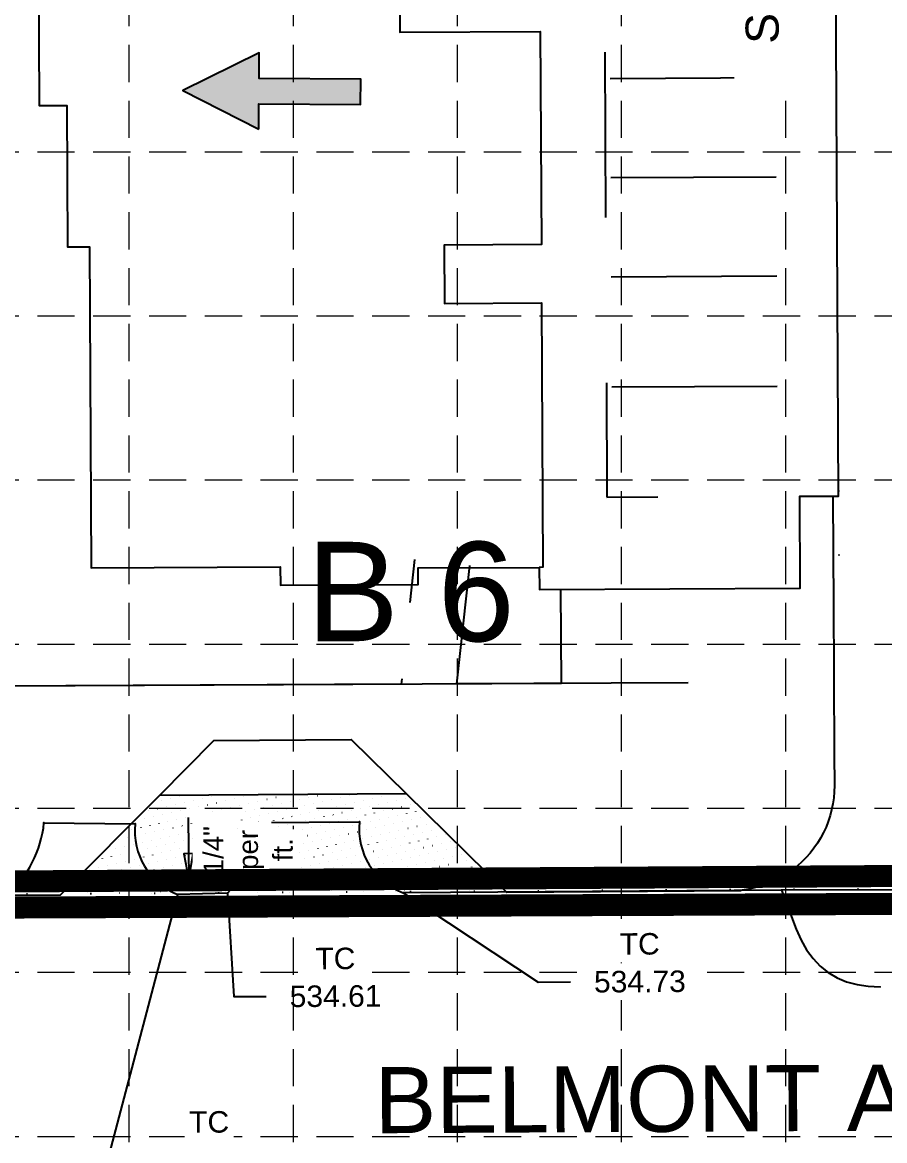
# Model space of a CAD drawing. Header units: feet. Extents: x 6046 to 7000, y 4530 to 5165.
# Drawn here: x 6141 to 6219.2, y 4777.1 to 4878.6 of the extents above; entities that cross this region are included whole.
import ezdxf
from ezdxf.enums import TextEntityAlignment as Align

# ---------------------------------------------------------------- set-up
doc = ezdxf.new("R2010")
doc.units = ezdxf.units.FT
doc.header["$LTSCALE"] = 30
doc.header["$MEASUREMENT"] = 0
for name, pattern in [('DASH', [1, 0.5, -0.5]), ('DOTS', [0.1901, 0.0001, -0.19]), ('HIDDEN', [0.375, 0.25, -0.125]), ('LEADER_LINE', [2, 1, 1])]:
    doc.linetypes.add(name, pattern=pattern)
for name, color, linetype in [('1 FLOW ARROWS', 7, 'Continuous'), ('1 LIMITS OF DISTURBANCE', 1, 'DASH'), ('1STAIR', 1, 'Continuous'), ('20070516_TOPO', 1, 'Continuous'), ('BLDG', 207, 'Continuous'), ('EXISTING_PL', 1, 'Continuous'), ('GRID', 254, 'HIDDEN'), ('PROPOSED_CURB', 1, 'Continuous'), ('PROPOSED_SW', 1, 'Continuous'), ('SILT FENCE', 200, 'Continuous'), ('TOPO_MAP', 1, 'Continuous')]:
    doc.layers.add(name, color=color, linetype=linetype)
doc.styles.get("Standard").update_dxf_attribs({"font": 'ARIAL.TTF'})

# ---------------------------------------------------------------- blocks, each defined once
blk = doc.blocks.new('arrow')
blk.add_lwpolyline([(-67.00679329302966, -25.35842018353742), (-59.3270347441985, -25.41938721699262), (-59.57091179542658, -56.1384215279777), (-51.89114823905948, -56.19938584448118), (-51.64727869913713, -25.48035696739953), (-43.96752265407486, -25.54132400085473), (-55.30425519266737, -2.410587189246144), (-67.00678578172392, -25.35840795725562)], close=True)
at = {"color": 254}
for points in [[(-43.96751955730906, -25.54132267721434), (-67.00679354271597, -25.35841771446121), (-55.30425158724847, -2.410596210431322), (-67.00679354271597, -25.35841771446121)], [(-59.57090883123692, -56.13841801592571), (-51.89115083610795, -56.19938633684342), (-59.32703554756517, -25.41938603537892), (-51.64727755243712, -25.48035435629663)]]:
    blk.add_solid(points, dxfattribs=at)

msp = doc.modelspace()

# ---------------------------------------------------------------- linework, layer by layer
at = {"layer": '1STAIR', "color": 7, "linetype": 'Continuous', "flags": 128}
for points in [[(6176.198261212367, 4825.940444621909), (6176.619037721054, 4829.838314575816)], [(6180.429492299557, 4818.549865830619), (6181.59015470137, 4829.301680652164)], [(6175.39770406667, 4818.524470630537), (6120.569236738144, 4818.247753917996)], [(6175.39770406667, 4818.524470630537), (6175.449747841659, 4819.006578976967)], [(6201.404673338892, 4818.655726589182), (6180.429492299557, 4818.549865830619)], [(6153.43599938158, 4808.437414771081), (6158.372659497577, 4813.424157839241), (6170.84965621145, 4813.52636015244), (6175.847858644634, 4808.578355760332)]]:
    msp.add_lwpolyline(points, dxfattribs=at)
at = {"layer": '20070516_TOPO', "color": 7, "linetype": 'Continuous'}
for p, q in [((6162.416720049149, 4805.973385052872), (6171.58303944645, 4806.034967779111)), ((6142.969166745656, 4805.935923578114), (6151.229353648945, 4805.859250954181)), ((6259.718567112285, 4800.075074711163), (6209.885885344885, 4799.826450865923)), ((6159.593596756741, 4798.96872181978), (6139.533580342435, 4798.869219721531)), ((6159.627222268425, 4799.555570216384), (6155.093649224776, 4799.444791172362)), ((6175.501259368043, 4799.040158300439), (6159.593596756741, 4798.96872181978)), ((6209.868662928649, 4799.32044304273), (6175.501259368043, 4799.040158300439)), ((6209.885885344885, 4799.826450865923), (6175.558762106451, 4799.592457205363)), ((6259.728926294867, 4799.583032944781), (6209.868662928649, 4799.32044304273))]:
    msp.add_line(p, q, dxfattribs=at)
for centre, radius, start, end in [((6150.967418873373, 4807.134680266043), 11.50804518525124, 318.8073975665587, 354.2083333333266), ((6177.773367342882, 4805.407086824308), 6.222089195659656, 174.2083333333356, 249.1497736550533), ((6133.055198660452, 4806.941490948919), 9.96483461637441, 310.920255215924, 354.2083333333263), ((6157.439673850394, 4805.22934219281), 6.242184077081653, 174.208333333325, 247.9241353049258)]:
    msp.add_arc(centre, radius, start, end, dxfattribs=at)
for p in [(6162.416720049149, 4805.973385052872), (6171.58303944645, 4806.034967779111), (6142.969166745656, 4805.935923578114), (6151.229353648945, 4805.859250954181), (6155.059889491168, 4798.920228918359), (6155.093649224776, 4799.444791172362), (6159.593596756741, 4798.96872181978), (6159.627222268425, 4799.555570216384), (6175.501259368043, 4799.040158300439), (6175.558762106451, 4799.592457205363), (6209.868662928649, 4799.32044304273), (6209.885885344885, 4799.826450865923)]:
    msp.add_point(p, dxfattribs=at)
at = {"layer": 'BLDG', "color": 7, "linetype": 'Continuous', "flags": 128}
for points in [[(6142.433183513268, 4889.489171281009), (6142.52635079411, 4871.029067563874), (6145.026317955059, 4871.041684781316), (6145.091081258553, 4858.209526444505), (6147.091054987312, 4858.219620218457), (6147.238045548039, 4829.095007243819), (6164.4044867231, 4829.181644834472), (6164.412898194975, 4827.515001332056), (6176.912732230762, 4827.578086458422), (6176.905161940355, 4829.078081451625), (6176.905161940355, 4829.078081451625), (6187.905019063897, 4829.133583396047), (6187.915112946563, 4827.133610701469), (6211.58146873691, 4827.253053693272), (6211.539411345441, 4835.586277563109), (6215.039365370777, 4835.603941667527), (6214.229970871948, 4995.976835042427)], [(6175.216427819779, 4883.153540152154), (6175.243975411191, 4877.695278517414), (6187.992943278673, 4877.759621962497), (6188.090516426882, 4858.426542584489), (6179.278132366187, 4858.382066893928), (6179.304838737305, 4853.090469855896), (6188.117222869862, 4853.134945546823), (6188.238356662846, 4829.135265811285), (6187.905019063611, 4829.133583453009)]]:
    msp.add_lwpolyline(points, dxfattribs=at)
at = {"layer": 'GRID', "color": 252, "linetype": 'HIDDEN', "lineweight": 0, "ltscale": 0.45}
for p, q in [((6150.668467544764, 5149.919609914099), (6150.668467544764, 4628.518713058065)), ((6165.559717544761, 5149.919609914099), (6165.559717544761, 4628.518713058065)), ((6180.450967544757, 5149.919609914099), (6180.450967544757, 4628.518713058065)), ((6195.342217544754, 5149.919609914099), (6195.342217544754, 4628.518713058065)), ((6210.23346754475, 5149.919609914099), (6210.23346754475, 4628.518713058065)), ((6061.370755164296, 4866.844482392969), (6984.628255164082, 4866.844482392969)), ((6061.370755164296, 4851.953232392972), (6984.628255164082, 4851.953232392972)), ((6061.370755164296, 4837.061982392976), (6984.628255164082, 4837.061982392976)), ((6061.370755164296, 4822.170732392979), (6984.628255164082, 4822.170732392979)), ((6061.370755164296, 4807.279482392983), (6984.628255164082, 4807.279482392983)), ((6061.370755164296, 4792.388232392986), (6984.628255164082, 4792.388232392986)), ((6061.370755164296, 4777.49698239299), (6984.628255164082, 4777.49698239299))]:
    msp.add_line(p, q, dxfattribs=at)
at = {"layer": 'PROPOSED_CURB', "color": 7, "linetype": 'DASH', "flags": 128}
for points in [[(6193.230246719877, 4995.870850415917), (6194.039641218796, 4835.497957041018), (6214.539371938586, 4835.601418224036)], [(6194.347852945882, 4873.499981330942), (6213.847596801285, 4873.598395626981)], [(6194.393274928681, 4864.500099551524), (6214.893005648457, 4864.603560734539)], [(6194.438696911459, 4855.500217772105), (6214.938427631245, 4855.603678955122)], [(6194.489165781223, 4845.500349128309), (6214.988896501009, 4845.603810311324)]]:
    msp.add_lwpolyline(points, dxfattribs=at)
at = {"layer": 'PROPOSED_CURB', "color": 7, "linetype": 'Continuous', "flags": 128}
for points in [[(6214.539371938584, 4835.601418224018), (6214.589682342067, 4825.632947984959)], [(6214.58715889308, 4826.132942506786), (6214.657468443932, 4812.201731598416), (6214.671970451329, 4809.32831339595), (6214.658685944636, 4808.775863661027), (6214.613301817907, 4808.225121008989), (6214.535971636661, 4807.677948978633), (6214.426957061753, 4807.136199026909), (6214.286626963995, 4806.601704264169), (6214.115456176022, 4806.076273251496), (6213.914023885593, 4805.561683881117), (6213.68301167582, 4805.059677360571), (6213.423201218894, 4804.571952321021), (6213.135471631159, 4804.100159069609), (6212.820796498464, 4803.645894005361), (6212.480240581849, 4803.210694217456), (6212.114956214733, 4802.796032284219), (6211.72617940379, 4802.403311290373), (6211.315225646683, 4802.033860079449), (6210.88348548084, 4801.688928757398), (6210.432419778318, 4801.369684462627), (6209.963554802675, 4801.077207416777), (6209.478477044572, 4800.81248726959), (6208.978827853593, 4800.576419750245), (6208.466297884443, 4800.369803636506), (6207.942621376297, 4800.193338051897), (6207.409570284696, 4800.047620100099), (6206.868948285798, 4799.933142844535), (6206.322584673318, 4799.850293639999), (6205.772328168774, 4799.799352821974), (6205.220040665997, 4799.780492758067)], [(6153.594407334219, 4808.018491040007), (6153.597565620635, 4808.014614801248)], [(6154.412714629218, 4808.201516095532), (6154.415872915635, 4808.197639856773)], [(6155.231021924219, 4808.384541151057), (6155.234180210636, 4808.380664912298)], [(6156.523072181639, 4807.986130392792), (6156.526230468055, 4807.982254154032)], [(6157.341379476639, 4808.169155448317), (6157.344537763055, 4808.165279209557)], [(6158.159686771639, 4808.352180503842), (6158.162845058055, 4808.348304265082)], [(6160.270044324058, 4808.136794801101), (6160.273202610474, 4808.132918562342)], [(6161.088351619058, 4808.319819856626), (6161.091509905475, 4808.315943617867)], [(6163.198709171478, 4808.104434153885), (6163.201867457894, 4808.100557915127)], [(6164.017016466478, 4808.28745920941), (6164.020174752894, 4808.283582970651)], [(6164.835323761478, 4808.470484264935), (6164.838482047894, 4808.466608026176)], [(6166.127374018898, 4808.07207350667), (6166.130532305314, 4808.068197267911)], [(6166.945681313898, 4808.255098562195), (6166.948839600313, 4808.251222323435)], [(6167.763988608897, 4808.43812361772), (6167.767146895313, 4808.434247378961)], [(6169.056038866317, 4808.039712859454), (6169.059197152733, 4808.035836620696)], [(6169.874346161317, 4808.222737914979), (6169.877504447733, 4808.218861676221)], [(6170.692653456317, 4808.405762970504), (6170.695811742734, 4808.401886731745)], [(6171.984703713737, 4808.007352212238), (6171.987862000154, 4808.003475973481)], [(6172.803011008737, 4808.190377267764), (6172.806169295153, 4808.186501029006)], [(6173.621318303737, 4808.373402323288), (6173.624476590153, 4808.369526084531)], [(6174.439625598737, 4808.556427378813), (6174.442783885152, 4808.552551140055)], [(6175.731675856156, 4808.158016620549), (6175.734834142572, 4808.15414038179)], [(6152.43153570664, 4807.071005115167), (6152.434693993056, 4807.067128876408)], [(6153.249843001639, 4807.254030170692), (6153.253001288055, 4807.250153931933)], [(6154.068150296639, 4807.437055226217), (6154.071308583055, 4807.433178987458)], [(6154.886457591639, 4807.620080281742), (6154.889615878055, 4807.616204042983)], [(6155.360200554059, 4807.038644467952), (6155.363358840475, 4807.034768229192)], [(6155.704764886638, 4807.803105337267), (6155.707923173055, 4807.799229098508)], [(6156.178507849058, 4807.221669523477), (6156.181666135475, 4807.217793284718)], [(6156.996815144058, 4807.404694579001), (6156.999973430475, 4807.400818340242)], [(6157.815122439059, 4807.587719634526), (6157.818280725475, 4807.583843395768)], [(6158.288865401478, 4807.006283820736), (6158.292023687894, 4807.002407581978)], [(6158.633429734059, 4807.770744690051), (6158.636588020475, 4807.766868451292)], [(6159.107172696478, 4807.189308876261), (6159.110330982895, 4807.185432637502)], [(6159.451737029059, 4807.953769745576), (6159.454895315474, 4807.949893506817)], [(6159.925479991479, 4807.372333931786), (6159.928638277895, 4807.368457693027)], [(6160.743787286478, 4807.555358987311), (6160.746945572894, 4807.551482748552)], [(6161.217530248899, 4806.97392317352), (6161.220688535314, 4806.970046934763)], [(6161.562094581478, 4807.738384042836), (6161.565252867894, 4807.734507804077)], [(6162.035837543898, 4807.156948229045), (6162.038995830314, 4807.153071990288)], [(6162.380401876478, 4807.921409098361), (6162.383560162894, 4807.917532859602)], [(6162.854144838898, 4807.33997328457), (6162.857303125314, 4807.336097045812)], [(6163.672452133897, 4807.522998340095), (6163.675610420314, 4807.519122101337)], [(6164.490759428898, 4807.70602339562), (6164.493917715315, 4807.702147156861)], [(6164.964502391317, 4807.124587581829), (6164.967660677734, 4807.120711343072)], [(6165.309066723898, 4807.889048451145), (6165.312225010314, 4807.885172212386)], [(6165.782809686318, 4807.307612637355), (6165.785967972734, 4807.303736398597)], [(6166.601116981317, 4807.490637692879), (6166.604275267734, 4807.486761454122)], [(6167.419424276318, 4807.673662748404), (6167.422582562734, 4807.669786509646)], [(6167.893167238737, 4807.092226934615), (6167.896325525154, 4807.088350695856)], [(6168.237731571317, 4807.856687803929), (6168.240889857733, 4807.852811565172)], [(6168.711474533738, 4807.27525199014), (6168.714632820153, 4807.271375751381)], [(6169.529781828737, 4807.458277045665), (6169.532940115153, 4807.454400806906)], [(6170.348089123737, 4807.641302101189), (6170.351247410153, 4807.637425862431)], [(6170.821832086157, 4807.0598662874), (6170.824990372573, 4807.055990048641)], [(6171.166396418736, 4807.824327156714), (6171.169554705153, 4807.820450917956)], [(6171.640139381157, 4807.242891342925), (6171.643297667573, 4807.239015104165)], [(6172.458446676156, 4807.425916398449), (6172.461604962573, 4807.42204015969)], [(6173.276753971157, 4807.608941453975), (6173.279912257573, 4807.605065215215)], [(6173.750496933576, 4807.027505640184), (6173.753655219993, 4807.023629401425)], [(6174.095061266157, 4807.791966509499), (6174.098219552573, 4807.78809027074)], [(6174.568804228576, 4807.210530695709), (6174.571962514993, 4807.20665445695)], [(6174.913368561157, 4807.974991565024), (6174.916526847573, 4807.971115326265)], [(6175.387111523577, 4807.393555751234), (6175.390269809993, 4807.389679512475)], [(6176.205418818577, 4807.576580806759), (6176.208577104992, 4807.572704568)], [(6176.679161780997, 4806.995144992969), (6176.682320067413, 4806.99126875421)], [(6151.268664079059, 4806.123519190327), (6151.271822365475, 4806.119642951569)], [(6152.086971374059, 4806.306544245852), (6152.090129660475, 4806.302668007093)], [(6152.905278669059, 4806.489569301377), (6152.908436955476, 4806.485693062618)], [(6153.72358596406, 4806.672594356902), (6153.726744250475, 4806.668718118143)], [(6154.197328926479, 4806.091158543112), (6154.200487212895, 4806.087282304354)], [(6154.541893259059, 4806.855619412427), (6154.545051545475, 4806.851743173668)], [(6155.015636221479, 4806.274183598636), (6155.018794507895, 4806.270307359879)], [(6156.059512364152, 4806.446773119635), (6156.105509117827, 4800.78896313624), (6156.507217969011, 4803.181136523046), (6155.657451200009, 4803.146967705508), (6156.105509117827, 4800.78896313624)], [(6155.833943516479, 4806.457208654161), (6155.837101802895, 4806.453332415403)], [(6156.652250811479, 4806.640233709686), (6156.655409097894, 4806.636357470928)], [(6157.125993773899, 4806.058797895897), (6157.129152060314, 4806.054921657138)], [(6157.470558106478, 4806.823258765211), (6157.473716392895, 4806.819382526453)], [(6157.944301068898, 4806.241822951421), (6157.947459355314, 4806.237946712663)], [(6158.762608363898, 4806.424848006946), (6158.765766650315, 4806.420971768188)], [(6159.580915658898, 4806.60787306247), (6159.584073945314, 4806.603996823713)], [(6160.054658621318, 4806.026437248681), (6160.057816907734, 4806.022561009922)], [(6160.399222953898, 4806.790898117995), (6160.402381240315, 4806.787021879238)], [(6160.872965916318, 4806.209462304206), (6160.876124202734, 4806.205586065447)], [(6161.691273211318, 4806.392487359731), (6161.694431497735, 4806.388611120972)], [(6162.509580506318, 4806.575512415256), (6162.512738792734, 4806.571636176497)], [(6162.983323468738, 4805.994076601466), (6162.986481755154, 4805.990200362707)], [(6163.327887801318, 4806.758537470781), (6163.331046087734, 4806.754661232022)], [(6163.801630763738, 4806.177101656991), (6163.804789050154, 4806.173225418232)], [(6164.146195096318, 4806.941562526305), (6164.149353382733, 4806.937686287547)], [(6164.619938058738, 4806.360126712516), (6164.623096345153, 4806.356250473757)], [(6165.438245353737, 4806.54315176804), (6165.441403640153, 4806.539275529281)], [(6165.911988316157, 4805.96171595425), (6165.915146602573, 4805.957839715491)], [(6166.256552648737, 4806.726176823566), (6166.259710935154, 4806.722300584806)], [(6166.730295611157, 4806.144741009775), (6166.733453897573, 4806.140864771016)], [(6167.074859943737, 4806.90920187909), (6167.078018230154, 4806.905325640331)], [(6167.548602906157, 4806.3277660653), (6167.551761192573, 4806.323889826541)], [(6168.366910201157, 4806.510791120825), (6168.370068487574, 4806.506914882066)], [(6169.185217496158, 4806.69381617635), (6169.188375782574, 4806.689939937591)], [(6169.658960458577, 4806.11238036256), (6169.662118744994, 4806.108504123801)], [(6170.003524791157, 4806.876841231875), (6170.006683077573, 4806.872964993116)], [(6170.477267753578, 4806.295405418085), (6170.480426039993, 4806.291529179325)], [(6171.295575048577, 4806.478430473609), (6171.298733334993, 4806.474554234851)], [(6172.113882343577, 4806.661455529134), (6172.117040629993, 4806.657579290375)], [(6172.587625305997, 4806.080019715344), (6172.590783592413, 4806.076143476585)], [(6172.932189638576, 4806.844480584659), (6172.935347924993, 4806.8406043459)], [(6173.405932600996, 4806.263044770869), (6173.409090887412, 4806.25916853211)], [(6174.224239895996, 4806.446069826394), (6174.227398182413, 4806.442193587635)], [(6175.042547190996, 4806.629094881919), (6175.045705477412, 4806.62521864316)], [(6175.516290153416, 4806.047659068128), (6175.519448439833, 4806.043782829371)], [(6175.860854485996, 4806.812119937444), (6175.864012772413, 4806.808243698684)], [(6176.334597448415, 4806.230684123653), (6176.337755734832, 4806.226807884895)], [(6177.152904743416, 4806.413709179178), (6177.156063029833, 4806.409832940421)], [(6178.444955000836, 4806.015298420913), (6178.448113287252, 4806.011422182155)], [(6150.924099746479, 4805.359058321013), (6150.927258032895, 4805.355182082254)], [(6151.742407041479, 4805.542083376537), (6151.745565327895, 4805.538207137779)], [(6152.216150003899, 4804.960647562748), (6152.219308290315, 4804.956771323989)], [(6152.560714336479, 4805.725108432062), (6152.563872622895, 4805.721232193304)], [(6153.034457298899, 4805.143672618273), (6153.037615585315, 4805.139796379513)], [(6153.379021631478, 4805.908133487586), (6153.382179917895, 4805.904257248829)], [(6153.852764593898, 4805.326697673797), (6153.855922880315, 4805.322821435038)], [(6154.671071888898, 4805.509722729323), (6154.674230175315, 4805.505846490563)], [(6155.489379183899, 4805.692747784847), (6155.492537470315, 4805.688871546088)], [(6155.963122146318, 4805.111311971057), (6155.966280432734, 4805.107435732298)], [(6156.307686478899, 4805.875772840372), (6156.310844765315, 4805.871896601613)], [(6156.781429441318, 4805.294337026582), (6156.784587727735, 4805.290460787823)], [(6157.599736736319, 4805.477362082107), (6157.602895022735, 4805.473485843348)], [(6158.418044031318, 4805.660387137631), (6158.421202317734, 4805.656510898873)], [(6158.891786993739, 4805.078951323841), (6158.894945280154, 4805.075075085082)], [(6159.236351326318, 4805.843412193157), (6159.239509612734, 4805.839535954397)], [(6159.710094288738, 4805.261976379366), (6159.713252575154, 4805.258100140608)], [(6160.528401583738, 4805.445001434891), (6160.531559870154, 4805.441125196132)], [(6161.346708878737, 4805.628026490416), (6161.349867165154, 4805.624150251657)], [(6161.820451841158, 4805.046590676626), (6161.823610127573, 4805.042714437866)], [(6162.165016173738, 4805.811051545941), (6162.168174460155, 4805.807175307182)], [(6162.638759136157, 4805.229615732151), (6162.641917422574, 4805.225739493392)], [(6163.457066431158, 4805.412640787676), (6163.460224717574, 4805.408764548916)], [(6164.275373726157, 4805.595665843201), (6164.278532012574, 4805.591789604442)], [(6164.749116688577, 4805.01423002941), (6164.752274974994, 4805.010353790653)], [(6165.093681021158, 4805.778690898725), (6165.096839307574, 4805.774814659966)], [(6165.567423983577, 4805.197255084935), (6165.570582269994, 4805.193378846177)], [(6166.385731278578, 4805.38028014046), (6166.388889564993, 4805.376403901701)], [(6167.204038573577, 4805.563305195985), (6167.207196859993, 4805.559428957226)], [(6167.677781535997, 4804.981869382195), (6167.680939822413, 4804.977993143437)], [(6168.022345868577, 4805.74633025151), (6168.025504154993, 4805.742454012751)], [(6168.496088830997, 4805.164894437719), (6168.499247117413, 4805.161018198962)], [(6168.840653163576, 4805.929355307035), (6168.843811449993, 4805.925479068275)], [(6169.314396125997, 4805.347919493244), (6169.317554412413, 4805.344043254486)], [(6170.132703420996, 4805.530944548769), (6170.135861707413, 4805.527068310012)], [(6170.606446383416, 4804.94950873498), (6170.609604669833, 4804.945632496221)], [(6170.951010715997, 4805.713969604294), (6170.954169002413, 4805.710093365536)], [(6171.424753678416, 4805.132533790505), (6171.427911964833, 4805.128657551746)], [(6171.769318010997, 4805.896994659819), (6171.772476297413, 4805.893118421061)], [(6172.243060973417, 4805.315558846029), (6172.246219259833, 4805.311682607271)], [(6173.061368268417, 4805.498583901554), (6173.064526554833, 4805.494707662796)], [(6173.879675563417, 4805.681608957078), (6173.882833849832, 4805.677732718321)], [(6174.353418525837, 4805.100173143289), (6174.356576812253, 4805.09629690453)], [(6174.697982858416, 4805.864634012604), (6174.701141144832, 4805.860757773846)], [(6175.171725820836, 4805.283198198814), (6175.174884107252, 4805.279321960055)], [(6175.990033115836, 4805.466223254339), (6175.993191402252, 4805.46234701558)], [(6176.808340410836, 4805.649248309863), (6176.811498697252, 4805.645372071105)], [(6177.282083373256, 4805.067812496073), (6177.285241659672, 4805.063936257315)], [(6177.626647705836, 4805.832273365389), (6177.629805992252, 4805.82839712663)], [(6178.100390668255, 4805.250837551599), (6178.103548954672, 4805.24696131284)], [(6178.918697963256, 4805.433862607123), (6178.921856249673, 4805.429986368365)], [(6149.761228118899, 4804.411572396173), (6149.764386405314, 4804.407696157414)], [(6150.579535413898, 4804.594597451698), (6150.582693700315, 4804.590721212939)], [(6151.053278376318, 4804.013161637908), (6151.056436662734, 4804.009285399149)], [(6151.3978427089, 4804.777622507223), (6151.401000995315, 4804.773746268464)], [(6151.871585671319, 4804.196186693433), (6151.874743957736, 4804.192310454673)], [(6152.689892966319, 4804.379211748957), (6152.693051252735, 4804.375335510199)], [(6153.508200261319, 4804.562236804482), (6153.511358547735, 4804.558360565723)], [(6153.981943223739, 4803.980800990692), (6153.985101510155, 4803.976924751933)], [(6154.326507556319, 4804.745261860007), (6154.329665842734, 4804.741385621248)], [(6154.800250518739, 4804.163826046217), (6154.803408805155, 4804.159949807458)], [(6155.144814851318, 4804.928286915532), (6155.147973137735, 4804.924410676773)], [(6155.618557813738, 4804.346851101742), (6155.621716100154, 4804.342974862983)], [(6156.436865108738, 4804.529876157267), (6156.440023395155, 4804.525999918508)], [(6156.910608071158, 4803.948440343476), (6156.913766357574, 4803.944564104719)], [(6157.255172403738, 4804.712901212792), (6157.258330690154, 4804.709024974032)], [(6157.728915366158, 4804.131465399001), (6157.732073652574, 4804.127589160243)], [(6158.073479698738, 4804.895926268317), (6158.076637985155, 4804.892050029558)], [(6158.547222661158, 4804.314490454526), (6158.550380947574, 4804.310614215769)], [(6159.365529956158, 4804.497515510051), (6159.368688242575, 4804.493639271293)], [(6160.183837251158, 4804.680540565576), (6160.186995537574, 4804.676664326817)], [(6160.657580213578, 4804.099104751786), (6160.660738499994, 4804.095228513028)], [(6161.002144546158, 4804.863565621101), (6161.005302832574, 4804.859689382342)], [(6161.475887508578, 4804.28212980731), (6161.479045794994, 4804.278253568553)], [(6162.294194803578, 4804.465154862835), (6162.297353089994, 4804.461278624077)], [(6163.112502098577, 4804.64817991836), (6163.115660384993, 4804.644303679603)], [(6163.586245060997, 4804.066744104571), (6163.589403347413, 4804.062867865812)], [(6163.930809393577, 4804.831204973885), (6163.933967679994, 4804.827328735127)], [(6164.404552355997, 4804.249769160096), (6164.407710642413, 4804.245892921337)], [(6165.222859650997, 4804.432794215621), (6165.226017937413, 4804.428917976862)], [(6166.041166945997, 4804.615819271145), (6166.044325232414, 4804.611943032387)], [(6166.514909908416, 4804.034383457356), (6166.518068194833, 4804.030507218597)], [(6166.859474240998, 4804.798844326669), (6166.862632527414, 4804.794968087912)], [(6167.333217203417, 4804.21740851288), (6167.336375489834, 4804.213532274121)], [(6168.151524498418, 4804.400433568406), (6168.154682784833, 4804.396557329646)], [(6168.969831793417, 4804.58345862393), (6168.972990079833, 4804.579582385171)], [(6169.443574755837, 4804.00202281014), (6169.446733042253, 4803.998146571381)], [(6169.788139088417, 4804.766483679455), (6169.791297374833, 4804.762607440696)], [(6170.261882050837, 4804.185047865665), (6170.265040337253, 4804.181171626906)], [(6171.080189345837, 4804.36807292119), (6171.083347632252, 4804.364196682431)], [(6171.898496640836, 4804.551097976715), (6171.901654927253, 4804.547221737956)], [(6172.372239603256, 4803.969662162925), (6172.375397889672, 4803.965785924165)], [(6172.716803935836, 4804.73412303224), (6172.719962222252, 4804.730246793481)], [(6173.190546898256, 4804.15268721845), (6173.193705184673, 4804.148810979691)], [(6173.535111230836, 4804.917148087765), (6173.538269517253, 4804.913271849005)], [(6174.008854193256, 4804.335712273974), (6174.012012479672, 4804.331836035215)], [(6174.827161488256, 4804.518737329499), (6174.830319774673, 4804.51486109074)], [(6175.300904450676, 4803.937301515709), (6175.304062737092, 4803.93342527695)], [(6175.645468783257, 4804.701762385024), (6175.648627069672, 4804.697886146265)], [(6176.119211745676, 4804.120326571234), (6176.122370032092, 4804.116450332475)], [(6176.463776078256, 4804.884787440549), (6176.466934364672, 4804.88091120179)], [(6176.937519040676, 4804.303351626759), (6176.940677327092, 4804.299475387999)], [(6177.755826335676, 4804.486376682284), (6177.758984622092, 4804.482500443524)], [(6178.574133630676, 4804.669401737809), (6178.577291917091, 4804.665525499049)], [(6179.047876593096, 4804.087965924018), (6179.051034879511, 4804.08408968526)], [(6179.392440925675, 4804.852426793334), (6179.395599212092, 4804.848550554574)], [(6179.866183888095, 4804.270990979543), (6179.869342174511, 4804.267114740785)], [(6148.598356491319, 4803.464086471333), (6148.601514777735, 4803.460210232574)], [(6149.416663786319, 4803.647111526858), (6149.419822072735, 4803.643235288099)], [(6149.890406748738, 4803.065675713067), (6149.893565035155, 4803.06179947431)], [(6150.234971081319, 4803.830136582383), (6150.238129367734, 4803.826260343623)], [(6150.708714043739, 4803.248700768592), (6150.711872330155, 4803.244824529834)], [(6151.527021338738, 4803.431725824117), (6151.530179625154, 4803.42784958536)], [(6152.345328633738, 4803.614750879642), (6152.348486920155, 4803.610874640884)], [(6152.819071596158, 4803.033315065853), (6152.822229882575, 4803.029438827094)], [(6153.163635928739, 4803.797775935167), (6153.166794215155, 4803.793899696409)], [(6153.637378891158, 4803.216340121377), (6153.640537177575, 4803.212463882619)], [(6154.455686186158, 4803.399365176902), (6154.458844472575, 4803.395488938144)], [(6155.273993481159, 4803.582390232426), (6155.277151767575, 4803.578513993669)], [(6155.747736443578, 4803.000954418637), (6155.750894729995, 4802.997078179878)], [(6156.092300776158, 4803.765415287951), (6156.095459062574, 4803.761539049194)], [(6156.566043738579, 4803.183979474162), (6156.569202024994, 4803.180103235403)], [(6157.384351033578, 4803.367004529687), (6157.387509319994, 4803.363128290928)], [(6158.202658328578, 4803.550029585211), (6158.205816614994, 4803.546153346453)], [(6158.676401290998, 4802.968593771421), (6158.679559577414, 4802.964717532663)], [(6159.020965623577, 4803.733054640737), (6159.024123909994, 4803.729178401978)], [(6159.494708585998, 4803.151618826947), (6159.497866872413, 4803.147742588188)], [(6159.839272918578, 4803.916079696261), (6159.842431204995, 4803.912203457503)], [(6160.313015880997, 4803.334643882471), (6160.316174167414, 4803.330767643713)], [(6161.131323175998, 4803.517668937997), (6161.134481462414, 4803.513792699237)], [(6161.605066138417, 4802.936233124206), (6161.608224424834, 4802.932356885447)], [(6161.949630470997, 4803.700693993521), (6161.952788757414, 4803.696817754762)], [(6162.423373433418, 4803.119258179731), (6162.426531719834, 4803.115381940972)], [(6162.767937765998, 4803.883719049046), (6162.771096052414, 4803.879842810287)], [(6163.241680728417, 4803.302283235256), (6163.244839014834, 4803.298406996497)], [(6164.059988023418, 4803.485308290781), (6164.063146309833, 4803.481432052022)], [(6164.878295318417, 4803.668333346306), (6164.881453604833, 4803.664457107547)], [(6165.352038280837, 4803.086897532516), (6165.355196567253, 4803.083021293756)], [(6165.696602613417, 4803.851358401831), (6165.699760899833, 4803.847482163072)], [(6166.170345575837, 4803.269922588041), (6166.173503862253, 4803.266046349282)], [(6166.988652870837, 4803.452947643565), (6166.991811157253, 4803.449071404806)], [(6167.806960165836, 4803.63597269909), (6167.810118452253, 4803.632096460331)], [(6168.280703128256, 4803.0545368853), (6168.283861414673, 4803.050660646541)], [(6168.625267460837, 4803.818997754615), (6168.628425747253, 4803.815121515856)], [(6169.099010423256, 4803.237561940825), (6169.102168709673, 4803.233685702066)], [(6169.917317718257, 4803.42058699635), (6169.920476004673, 4803.416710757591)], [(6170.735625013257, 4803.603612051875), (6170.738783299673, 4803.599735813115)], [(6171.209367975676, 4803.022176238084), (6171.212526262093, 4803.018299999326)], [(6171.553932308257, 4803.7866371074), (6171.557090594672, 4803.782760868641)], [(6172.027675270677, 4803.205201293609), (6172.030833557093, 4803.201325054852)], [(6172.845982565676, 4803.388226349134), (6172.849140852092, 4803.384350110376)], [(6173.664289860676, 4803.571251404659), (6173.667448147092, 4803.567375165901)], [(6174.138032823096, 4802.98981559087), (6174.141191109512, 4802.985939352111)], [(6174.482597155676, 4803.754276460184), (6174.485755442092, 4803.750400221425)], [(6174.956340118096, 4803.172840646394), (6174.959498404512, 4803.168964407636)], [(6175.774647413095, 4803.355865701918), (6175.777805699512, 4803.35198946316)], [(6176.592954708096, 4803.538890757443), (6176.596112994513, 4803.535014518686)], [(6177.066697670515, 4802.957454943654), (6177.069855956932, 4802.953578704895)], [(6177.411262003096, 4803.721915812968), (6177.414420289512, 4803.71803957421)], [(6177.885004965516, 4803.140479999179), (6177.888163251932, 4803.13660376042)], [(6178.229569298096, 4803.904940868493), (6178.232727584512, 4803.901064629735)], [(6178.703312260515, 4803.323505054703), (6178.706470546932, 4803.319628815945)], [(6179.521619555516, 4803.506530110229), (6179.524777841932, 4803.50265387147)], [(6179.995362517935, 4802.925094296439), (6179.998520804352, 4802.92121805768)], [(6180.339926850515, 4803.689555165753), (6180.343085136931, 4803.685678926995)], [(6180.813669812936, 4803.108119351963), (6180.816828099351, 4803.104243113205)], [(6147.909227826159, 4801.935164732704), (6147.912386112574, 4801.931288493945)], [(6148.253792158738, 4802.699625602017), (6148.256950445155, 4802.69574936326)], [(6148.727535121158, 4802.118189788228), (6148.730693407574, 4802.114313549469)], [(6149.072099453739, 4802.882650657543), (6149.075257740155, 4802.878774418785)], [(6149.545842416158, 4802.301214843754), (6149.549000702575, 4802.297338604994)], [(6150.364149711158, 4802.484239899278), (6150.367307997575, 4802.480363660519)], [(6150.837892673578, 4801.902804085488), (6150.841050959994, 4801.898927846729)], [(6151.182457006158, 4802.667264954803), (6151.185615292575, 4802.663388716044)], [(6151.656199968578, 4802.085829141013), (6151.659358254995, 4802.081952902254)], [(6152.000764301159, 4802.850290010328), (6152.003922587574, 4802.846413771569)], [(6152.474507263578, 4802.268854196538), (6152.477665549995, 4802.264977957779)], [(6153.292814558578, 4802.451879252063), (6153.295972844994, 4802.448003013304)], [(6154.111121853578, 4802.634904307588), (6154.114280139995, 4802.631028068829)], [(6154.584864815998, 4802.053468493797), (6154.588023102414, 4802.049592255039)], [(6154.929429148578, 4802.817929363112), (6154.932587434994, 4802.814053124353)], [(6155.403172110998, 4802.236493549322), (6155.406330397414, 4802.232617310563)], [(6156.221479405998, 4802.419518604847), (6156.224637692414, 4802.415642366088)], [(6157.039786700998, 4802.602543660372), (6157.042944987415, 4802.598667421613)], [(6157.513529663418, 4802.021107846582), (6157.516687949835, 4802.017231607823)], [(6157.858093995998, 4802.785568715897), (6157.861252282414, 4802.781692477138)], [(6158.331836958418, 4802.204132902107), (6158.334995244834, 4802.200256663347)], [(6159.150144253418, 4802.387157957632), (6159.153302539834, 4802.383281718872)], [(6159.968451548418, 4802.570183013157), (6159.971609834834, 4802.566306774397)], [(6160.442194510838, 4801.988747199366), (6160.445352797254, 4801.984870960608)], [(6160.786758843417, 4802.753208068681), (6160.789917129833, 4802.749331829922)], [(6161.260501805838, 4802.171772254891), (6161.263660092253, 4802.167896016133)], [(6162.078809100837, 4802.354797310416), (6162.081967387253, 4802.350921071657)], [(6162.897116395837, 4802.537822365941), (6162.900274682253, 4802.533946127182)], [(6163.370859358257, 4801.95638655215), (6163.374017644673, 4801.952510313393)], [(6163.715423690837, 4802.720847421466), (6163.718581977254, 4802.716971182706)], [(6164.189166653257, 4802.139411607675), (6164.192324939673, 4802.135535368917)], [(6164.533730985838, 4802.903872476991), (6164.536889272254, 4802.899996238232)], [(6165.007473948257, 4802.3224366632), (6165.010632234674, 4802.318560424443)], [(6165.825781243258, 4802.505461718725), (6165.828939529673, 4802.501585479967)], [(6166.299524205677, 4801.924025904936), (6166.302682492093, 4801.920149666177)], [(6166.644088538257, 4802.68848677425), (6166.647246824673, 4802.684610535493)], [(6167.117831500677, 4802.107050960461), (6167.120989787093, 4802.103174721702)], [(6167.462395833257, 4802.871511829775), (6167.465554119673, 4802.867635591017)], [(6167.936138795677, 4802.290076015986), (6167.939297082093, 4802.286199777227)], [(6168.754446090677, 4802.47310107151), (6168.757604377092, 4802.469224832752)], [(6169.228189053097, 4801.89166525772), (6169.231347339512, 4801.887789018961)], [(6169.572753385676, 4802.656126127035), (6169.575911672093, 4802.652249888277)], [(6170.046496348096, 4802.074690313246), (6170.049654634512, 4802.070814074486)], [(6170.391060680676, 4802.839151182559), (6170.394218967092, 4802.835274943802)], [(6170.864803643096, 4802.25771536877), (6170.867961929513, 4802.253839130011)], [(6171.683110938096, 4802.440740424294), (6171.686269224512, 4802.436864185536)], [(6172.501418233096, 4802.62376547982), (6172.504576519513, 4802.619889241061)], [(6172.975161195516, 4802.04232966603), (6172.978319481932, 4802.038453427271)], [(6173.319725528097, 4802.806790535344), (6173.322883814512, 4802.802914296586)], [(6173.793468490516, 4802.225354721554), (6173.796626776932, 4802.221478482796)], [(6174.611775785516, 4802.40837977708), (6174.614934071932, 4802.404503538321)], [(6175.430083080516, 4802.591404832604), (6175.433241366932, 4802.587528593845)], [(6175.903826042936, 4802.009969018814), (6175.906984329352, 4802.006092780055)], [(6176.248390375516, 4802.774429888129), (6176.251548661931, 4802.77055364937)], [(6176.722133337936, 4802.192994074339), (6176.725291624351, 4802.18911783558)], [(6177.540440632935, 4802.376019129864), (6177.543598919351, 4802.372142891105)], [(6178.358747927935, 4802.559044185389), (6178.361906214352, 4802.55516794663)], [(6178.832490890355, 4801.977608371599), (6178.835649176771, 4801.973732132839)], [(6179.177055222935, 4802.742069240913), (6179.180213509352, 4802.738193002155)], [(6179.650798185355, 4802.160633427124), (6179.653956471771, 4802.156757188364)], [(6180.469105480355, 4802.343658482649), (6180.472263766772, 4802.339782243889)], [(6181.287412775356, 4802.526683538174), (6181.290571061772, 4802.522807299414)], [(6181.761155737775, 4801.945247724383), (6181.764314024192, 4801.941371485625)], [(6146.746356198579, 4800.987678807864), (6146.749514484995, 4800.983802569104)], [(6147.090920531159, 4801.752139677179), (6147.094078817575, 4801.74826343842)], [(6147.564663493578, 4801.170703863389), (6147.567821779995, 4801.16682762463)], [(6148.382970788579, 4801.353728918913), (6148.386129074995, 4801.349852680154)], [(6149.201278083578, 4801.536753974438), (6149.204436369994, 4801.532877735679)], [(6149.675021045999, 4800.955318160648), (6149.678179332414, 4800.951441921889)], [(6150.019585378578, 4801.719779029963), (6150.022743664994, 4801.715902791204)], [(6150.493328340998, 4801.138343216173), (6150.496486627414, 4801.134466977414)], [(6151.311635635998, 4801.321368271698), (6151.314793922414, 4801.317492032939)], [(6152.129942930997, 4801.504393327223), (6152.133101217414, 4801.500517088463)], [(6152.603685893418, 4800.922957513432), (6152.606844179833, 4800.919081274674)], [(6152.948250225998, 4801.687418382748), (6152.951408512415, 4801.683542143989)], [(6153.421993188417, 4801.105982568957), (6153.425151474834, 4801.1021063302)], [(6153.766557520999, 4801.870443438273), (6153.769715807414, 4801.866567199513)], [(6154.240300483419, 4801.289007624482), (6154.243458769834, 4801.285131385724)], [(6155.058607778418, 4801.472032680007), (6155.061766064834, 4801.468156441249)], [(6155.532350740838, 4800.890596866217), (6155.535509027254, 4800.886720627459)], [(6155.876915073418, 4801.655057735532), (6155.880073359834, 4801.651181496773)], [(6156.350658035838, 4801.073621921742), (6156.353816322254, 4801.069745682984)], [(6156.695222368417, 4801.838082791057), (6156.698380654834, 4801.834206552297)], [(6157.168965330838, 4801.256646977266), (6157.172123617253, 4801.252770738508)], [(6157.987272625837, 4801.439672032791), (6157.990430912254, 4801.435795794034)], [(6158.805579920838, 4801.622697088316), (6158.808738207254, 4801.618820849558)], [(6159.279322883257, 4801.041261274527), (6159.282481169674, 4801.037385035768)], [(6159.623887215837, 4801.805722143841), (6159.627045502254, 4801.801845905083)], [(6160.097630178258, 4801.224286330051), (6160.100788464674, 4801.220410091293)], [(6160.915937473257, 4801.407311385577), (6160.919095759674, 4801.403435146818)], [(6161.734244768258, 4801.590336441101), (6161.737403054673, 4801.586460202343)], [(6162.207987730678, 4801.008900627311), (6162.211146017094, 4801.005024388553)], [(6162.552552063257, 4801.773361496626), (6162.555710349673, 4801.769485257868)], [(6163.026295025677, 4801.191925682837), (6163.029453312093, 4801.188049444077)], [(6163.844602320677, 4801.374950738361), (6163.847760607093, 4801.371074499602)], [(6164.662909615677, 4801.557975793886), (6164.666067902093, 4801.554099555127)], [(6165.136652578097, 4800.976539980096), (6165.139810864513, 4800.972663741337)], [(6165.481216910676, 4801.741000849411), (6165.484375197093, 4801.737124610652)], [(6165.954959873096, 4801.159565035621), (6165.958118159513, 4801.155688796862)], [(6166.773267168096, 4801.342590091146), (6166.776425454513, 4801.338713852387)], [(6167.591574463097, 4801.525615146671), (6167.594732749513, 4801.521738907912)], [(6168.065317425516, 4800.944179332881), (6168.068475711932, 4800.940303094122)], [(6168.409881758097, 4801.708640202196), (6168.413040044513, 4801.704763963437)], [(6168.883624720516, 4801.127204388406), (6168.886783006933, 4801.123328149646)], [(6169.701932015517, 4801.31022944393), (6169.705090301933, 4801.306353205171)], [(6170.520239310516, 4801.493254499455), (6170.523397596932, 4801.489378260696)], [(6170.993982272937, 4800.911818685665), (6170.997140559352, 4800.907942446906)], [(6171.338546605516, 4801.67627955498), (6171.341704891932, 4801.672403316221)], [(6171.812289567936, 4801.09484374119), (6171.815447854352, 4801.090967502431)], [(6172.156853900516, 4801.859304610504), (6172.160012186932, 4801.855428371746)], [(6172.630596862936, 4801.277868796715), (6172.633755149352, 4801.273992557955)], [(6173.448904157935, 4801.46089385224), (6173.452062444352, 4801.45701761348)], [(6173.922647120356, 4800.879458038449), (6173.925805406771, 4800.875581799691)], [(6174.267211452936, 4801.643918907765), (6174.270369739353, 4801.640042669005)], [(6174.740954415355, 4801.062483093974), (6174.744112701772, 4801.058606855216)], [(6175.085518747936, 4801.82694396329), (6175.088677034352, 4801.82306772453)], [(6175.559261710356, 4801.245508149499), (6175.562419996772, 4801.241631910741)], [(6176.377569005355, 4801.428533205024), (6176.380727291772, 4801.424656966266)], [(6177.195876300356, 4801.611558260549), (6177.199034586772, 4801.60768202179)], [(6177.669619262775, 4801.030122446758), (6177.672777549192, 4801.026246208)], [(6178.014183595355, 4801.794583316074), (6178.017341881771, 4801.790707077315)], [(6178.487926557776, 4801.213147502283), (6178.491084844191, 4801.209271263526)], [(6179.306233852775, 4801.396172557808), (6179.309392139191, 4801.39229631905)], [(6180.124541147775, 4801.579197613333), (6180.127699434191, 4801.575321374575)], [(6180.598284110195, 4800.997761799543), (6180.601442396611, 4800.993885560785)], [(6180.942848442774, 4801.762222668858), (6180.946006729191, 4801.7583464301)], [(6181.416591405195, 4801.180786855069), (6181.419749691611, 4801.17691061631)], [(6182.234898700194, 4801.363811910593), (6182.238056986611, 4801.359935671835)], [(6183.526948957615, 4800.965401152329), (6183.530107244032, 4800.96152491357)], [(6145.583484570999, 4800.040192883023), (6145.586642857415, 4800.036316644265)], [(6145.928048903578, 4800.804653752339), (6145.931207189995, 4800.80077751358)], [(6146.401791865998, 4800.223217938548), (6146.404950152414, 4800.219341699791)], [(6147.220099160998, 4800.406242994073), (6147.223257447415, 4800.402366755315)], [(6148.038406455998, 4800.589268049598), (6148.041564742415, 4800.585391810841)], [(6148.512149418418, 4800.007832235809), (6148.515307704834, 4800.00395599705)], [(6148.856713750998, 4800.772293105123), (6148.859872037415, 4800.768416866365)], [(6149.330456713418, 4800.190857291333), (6149.333614999835, 4800.186981052575)], [(6150.148764008418, 4800.373882346857), (6150.151922294835, 4800.3700061081)], [(6150.967071303418, 4800.556907402383), (6150.970229589834, 4800.553031163625)], [(6151.440814265838, 4799.975471588593), (6151.443972552254, 4799.971595349834)], [(6151.785378598418, 4800.739932457907), (6151.788536884834, 4800.73605621915)], [(6152.259121560838, 4800.158496644118), (6152.262279847254, 4800.154620405359)], [(6153.077428855838, 4800.341521699642), (6153.080587142254, 4800.337645460884)], [(6153.895736150837, 4800.524546755168), (6153.898894437253, 4800.520670516409)], [(6154.369479113258, 4799.943110941378), (6154.372637399673, 4799.939234702619)], [(6154.714043445838, 4800.707571810692), (6154.717201732255, 4800.703695571934)], [(6155.187786408258, 4800.126135996902), (6155.190944694675, 4800.122259758144)], [(6156.006093703258, 4800.309161052428), (6156.009251989674, 4800.305284813669)], [(6156.824400998258, 4800.492186107952), (6156.827559284674, 4800.488309869193)], [(6157.298143960677, 4799.910750294162), (6157.301302247094, 4799.906874055403)], [(6157.642708293258, 4800.675211163477), (6157.645866579674, 4800.671334924718)], [(6158.116451255678, 4800.093775349687), (6158.119609542094, 4800.089899110928)], [(6158.461015588257, 4800.858236219002), (6158.464173874673, 4800.854359980243)], [(6158.934758550678, 4800.276800405212), (6158.937916837093, 4800.272924166453)], [(6159.753065845677, 4800.459825460737), (6159.756224132093, 4800.455949221978)], [(6160.226808808097, 4799.878389646947), (6160.229967094513, 4799.874513408187)], [(6160.571373140677, 4800.642850516261), (6160.574531427093, 4800.638974277503)], [(6161.045116103097, 4800.061414702472), (6161.048274389513, 4800.057538463712)], [(6161.389680435677, 4800.825875571787), (6161.392838722094, 4800.821999333028)], [(6161.863423398097, 4800.244439757997), (6161.866581684513, 4800.240563519237)], [(6162.681730693097, 4800.427464813522), (6162.684888979514, 4800.423588574762)], [(6163.500037988098, 4800.610489869046), (6163.503196274513, 4800.606613630287)], [(6163.973780950517, 4800.029054055256), (6163.976939236934, 4800.025177816497)], [(6164.318345283097, 4800.793514924571), (6164.321503569513, 4800.789638685812)], [(6164.792088245517, 4800.212079110781), (6164.795246531933, 4800.208202872022)], [(6165.610395540517, 4800.395104166306), (6165.613553826933, 4800.391227927546)], [(6166.428702835517, 4800.578129221831), (6166.431861121932, 4800.574252983072)], [(6166.902445797937, 4799.99669340804), (6166.905604084352, 4799.992817169283)], [(6167.247010130516, 4800.761154277356), (6167.250168416933, 4800.757278038596)], [(6167.720753092936, 4800.179718463565), (6167.723911379352, 4800.175842224807)], [(6168.539060387936, 4800.36274351909), (6168.542218674353, 4800.358867280333)], [(6169.357367682936, 4800.545768574615), (6169.360525969352, 4800.541892335857)], [(6169.831110645356, 4799.964332760825), (6169.834268931772, 4799.960456522067)], [(6170.175674977936, 4800.72879363014), (6170.178833264353, 4800.724917391381)], [(6170.649417940356, 4800.14735781635), (6170.652576226772, 4800.143481577592)], [(6171.467725235356, 4800.330382871874), (6171.470883521773, 4800.326506633117)], [(6172.286032530356, 4800.513407927399), (6172.289190816772, 4800.509531688641)], [(6172.759775492776, 4799.93197211361), (6172.762933779192, 4799.928095874851)], [(6173.104339825356, 4800.696432982924), (6173.107498111772, 4800.692556744166)], [(6173.578082787776, 4800.114997169134), (6173.581241074192, 4800.111120930376)], [(6174.396390082776, 4800.29802222466), (6174.399548369192, 4800.294145985901)], [(6175.214697377775, 4800.481047280184), (6175.217855664191, 4800.477171041426)], [(6175.688440340195, 4799.899611466394), (6175.691598626611, 4799.895735227636)], [(6176.033004672775, 4800.66407233571), (6176.036162959192, 4800.660196096951)], [(6176.506747635195, 4800.08263652192), (6176.509905921611, 4800.078760283161)], [(6176.851311967775, 4800.847097391234), (6176.854470254192, 4800.843221152476)], [(6177.325054930195, 4800.265661577444), (6177.328213216611, 4800.261785338686)], [(6178.143362225195, 4800.448686632969), (6178.146520511612, 4800.44481039421)], [(6178.617105187614, 4799.867250819179), (6178.620263474031, 4799.86337458042)], [(6178.961669520196, 4800.631711688494), (6178.964827806612, 4800.627835449735)], [(6179.435412482615, 4800.050275874704), (6179.438570769032, 4800.046399635945)], [(6179.779976815195, 4800.814736744019), (6179.783135101611, 4800.81086050526)], [(6180.253719777616, 4800.233300930229), (6180.256878064031, 4800.22942469147)], [(6181.072027072615, 4800.416325985753), (6181.075185359031, 4800.412449746995)], [(6181.890334367615, 4800.599351041279), (6181.893492654031, 4800.59547480252)], [(6182.364077330035, 4800.017915227489), (6182.367235616451, 4800.014038988729)], [(6182.708641662614, 4800.782376096803), (6182.711799949031, 4800.778499858045)], [(6183.182384625035, 4800.200940283014), (6183.18554291145, 4800.197064044254)], [(6184.000691920035, 4800.383965338538), (6184.003850206452, 4800.380089099779)], [(6146.875534828418, 4799.641782124759), (6146.878693114834, 4799.637905886)], [(6147.693842123418, 4799.824807180284), (6147.697000409834, 4799.820930941525)], [(6149.804199675837, 4799.609421477544), (6149.807357962254, 4799.605545238785)], [(6150.622506970838, 4799.792446533068), (6150.625665257255, 4799.788570294309)], [(6152.732864523258, 4799.577060830328), (6152.736022809674, 4799.573184591569)], [(6153.551171818258, 4799.760085885852), (6153.554330104674, 4799.756209647094)], [(6156.479836665678, 4799.727725238638), (6156.482994952094, 4799.723848999878)], [(6159.408501513098, 4799.695364591422), (6159.411659799513, 4799.691488352663)], [(6162.337166360517, 4799.663003944206), (6162.340324646933, 4799.659127705448)], [(6163.155473655516, 4799.846028999731), (6163.158631941933, 4799.842152760973)], [(6165.265831207937, 4799.63064329699), (6165.268989494353, 4799.626767058233)], [(6166.084138502937, 4799.813668352515), (6166.087296789353, 4799.809792113757)], [(6169.012803350356, 4799.781307705301), (6169.015961636772, 4799.777431466542)], [(6171.941468197776, 4799.748947058085), (6171.944626484193, 4799.745070819326)], [(6174.870133045196, 4799.71658641087), (6174.873291331612, 4799.712710172111)], [(6181.545770035035, 4799.834890171964), (6181.548928321451, 4799.831013933204)], [(6184.474434882454, 4799.802529524748), (6184.477593168871, 4799.79865328599)]]:
    msp.add_lwpolyline(points, dxfattribs=at)
at = {"layer": 'PROPOSED_CURB', "color": 7, "linetype": 'DOTS', "flags": 128}
for points in [[(6215.036841927286, 4836.103935099733), (6215.089675774257, 4825.635471428446)], [(6895.454203467029, 4804.189547197953), (6116.040388648002, 4799.311057969806)]]:
    msp.add_lwpolyline(points, dxfattribs=at)
at = {"layer": 'PROPOSED_CURB', "color": 7, "linetype": 'Continuous', "flags": 128}
msp.add_lwpolyline([(6206.220001384017, 4799.79072026788), (6184.956275837297, 4799.617304044554), (6175.847858644634, 4808.578355760332), (6153.43599938158, 4808.437414771081), (6144.424688618535, 4799.381357024826), (6116.040388396897, 4799.311058364316, -0.4451582662309366), (6101.579857881062, 4815.287559772425), (6101.579857881062, 4815.287559772426), (6102.178997744715, 4821.140632686302)], format="xyb", dxfattribs=at)
at = {"layer": 'PROPOSED_SW', "color": 7, "linetype": 'Continuous', "flags": 128}
msp.add_lwpolyline([(6189.831754436683, 4827.143283901537), (6189.874884425582, 4818.597536283309), (6120.569236738146, 4818.247753917994), (6130.993916792855, 4920.38914661665), (6144.77691254428, 4920.458708752143)], dxfattribs=at)
at = {"layer": 'TOPO_MAP', "color": 35, "linetype": 'LEADER_LINE', "flags": 128}
for points in [[(6155.093649224776, 4799.444791172362), (6148.740845810108, 4775.343091276176), (6151.665798647756, 4775.359682535845)], [(6159.627222268425, 4799.555570216384), (6160.192971786545, 4790.175479334626), (6163.117924624195, 4790.192070594296)], [(6175.558762106451, 4799.592457205363), (6187.800056189838, 4791.501376593937), (6190.725009027487, 4791.517967853607)], [(6209.885885344885, 4799.826450865923), (6211.213839886787, 4796.313485405264), (6211.648712752464, 4795.312441608725), (6212.156424878242, 4794.417443773566), (6212.736976144913, 4793.628491661368), (6213.390366656783, 4792.94558551055), (6214.116596398952, 4792.368725201903), (6214.915665386322, 4791.897910735426), (6215.787573574188, 4791.533142081318), (6216.732321022156, 4791.274419284282), (6217.749907491806, 4791.121742336867), (6218.840333459976, 4791.075111239074), (6218.840333342426, 4791.075111237587)]]:
    msp.add_lwpolyline(points, dxfattribs=at)

# ---------------------------------------------------------------- block references
at = {"layer": '1 FLOW ARROWS', "xscale": 0.2999999999992724, "yscale": 0.2999999999992724, "zscale": 0.3, "rotation": 90}
msp.add_blockref('arrow', (6154.841691737183, 4888.999991950052), dxfattribs=at)

# ---------------------------------------------------------------- texts
at = {"insert": (6176.223465010799, 4831.452215079075), "char_height": 9.024999999999892, "width": 43.71093212142173, "attachment_point": 2}
msp.add_mtext('B 6', dxfattribs=at)
at = {"layer": 'EXISTING_PL', "color": 7, "linetype": 'Continuous'}
msp.add_text('BELMONT AVENUE ', height=6, rotation=0.289164886474488, dxfattribs=at).set_placement((6212.785197160775, 4777.979318194364), align=Align.CENTER)
at = {"layer": 'TOPO_MAP', "color": 35, "linetype": 'Continuous'}
msp.add_text('534.61', height=1.949999928474426, rotation=0.324996337890525, dxfattribs=at).set_placement((6169.417292543235, 4791.202818255469), align=Align.TOP_CENTER)

# ---------------------------------------------------------------- next in the draw order: wipeouts: each hides what was drawn before it
for points, layer in [([(6210.697856498961, 4872.626527675269), (6210.344067091268, 4942.725634895369), (6205.24413204387, 4942.699895580403), (6205.597921451565, 4872.6007883603015)], 'PROPOSED_CURB'), ([(6166.176539259167, 4801.697433839504), (6166.14678444211, 4805.35731279121), (6163.086885646421, 4805.332435813013), (6163.11664046348, 4801.672556861306)], 'PROPOSED_CURB'), ([(6167.198261058818, 4791.970243725089), (6171.627475355828, 4791.99536763259), (6171.608671928203, 4795.310314181926), (6167.179457631195, 4795.285190274426)], 'TOPO_MAP'), ([(6191.5283265115195, 4789.864997920849), (6202.550291648941, 4789.927518000943), (6202.531488221317, 4793.242464550275), (6191.509523083895, 4793.179944470187)], 'TOPO_MAP'), ([(6155.746135082378, 4777.13785566664), (6160.1753493793885, 4777.162979574143), (6160.156545951765, 4780.477926123475), (6155.727331654755, 4780.4528022159775)], 'TOPO_MAP')]:
    msp.add_wipeout(points).dxf.layer = layer

# ---------------------------------------------------------------- next in the draw order: texts
at = {"layer": 'PROPOSED_CURB', "color": 7, "linetype": 'Continuous'}
for s, height, rotation, p in [('SECOND LEVEL APARTMENTS', 3, 90.28916870117179, (6206.471276235774, 4907.60355857107)), ('ft.', 1.799999952316284, 90.46580444335929, (6163.731742218771, 4803.507618067964))]:
    msp.add_text(s, height=height, rotation=rotation, dxfattribs=at).set_placement(p, align=Align.TOP_CENTER)
at = {"layer": 'TOPO_MAP', "color": 35, "linetype": 'Continuous'}
for s, p in [('TC', (6169.39793607362, 4794.615263232725)), ('534.73', (6197.024376946528, 4792.528715514779)), ('TC', (6157.945810097182, 4779.782875174274))]:
    msp.add_text(s, height=1.949999928474426, rotation=0.324996337890525, dxfattribs=at).set_placement(p, align=Align.TOP_CENTER)

# ---------------------------------------------------------------- next in the draw order: wipeouts: each hides what was drawn before it
msp.add_wipeout([(6194.805345462112, 4793.296140984401), (6199.234559759121, 4793.321264891904), (6199.215756331496, 4796.636211441236), (6194.786542034486, 4796.611087533736)]).dxf.layer = 'TOPO_MAP'

# ---------------------------------------------------------------- next in the draw order: texts
msp.add_text('TC', height=1.949999928474426, rotation=0.324996337890525, dxfattribs=at).set_placement((6197.005020476913, 4795.941160492035), align=Align.TOP_CENTER)

# ---------------------------------------------------------------- next in the draw order: wipeouts: each hides what was drawn before it
msp.add_wipeout([(6163.6325466861435, 4800.948155692033), (6163.590945688992, 4806.065129308352), (6160.531046893306, 4806.040252330155), (6160.572647890457, 4800.923278713835)]).dxf.layer = 'PROPOSED_CURB'

# ---------------------------------------------------------------- next in the draw order: texts
at = {"layer": 'PROPOSED_CURB', "color": 7, "linetype": 'Continuous'}
msp.add_text('per', height=1.799999952316284, rotation=90.46580444335929, dxfattribs=at).set_placement((6160.58184639968, 4803.48200941394), align=Align.TOP_CENTER)

# ---------------------------------------------------------------- next in the draw order: wipeouts: each hides what was drawn before it
msp.add_wipeout([(6160.489967625349, 4800.022576803983), (6160.433733111611, 4806.939490888351), (6156.431008356467, 4806.906948734802), (6156.487242870204, 4799.990034650431)]).dxf.layer = 'PROPOSED_CURB'

# ---------------------------------------------------------------- next in the draw order: linework, layer by layer
at = {"layer": '1 LIMITS OF DISTURBANCE', "ltscale": 0.4, "const_width": 2, "flags": 128}
msp.add_lwpolyline([(6101.167703726478, 4826.861992215197), (6119.466551161527, 5018.638898841248), (6096.138868633785, 5021.33484427322), (6098.286677177435, 5043.496593339501), (6122.310006804312, 5040.952337851828), (6122.384365229991, 5033.901212625695), (6129.795940512593, 5034.292762007542), (6283.720587648517, 5035.175537311063), (6725.260859944116, 5037.676641716148), (6917.798715733665, 5038.140409874421), (6937.026027714959, 5038.213770934881), (6946.048870021687, 5044.103816804984), (6948.989996403687, 5043.940517775536), (6944.621638742966, 5007.269937160116), (6924.922976411758, 4866.502869279039), (6920.125551146614, 4822.964880307773), (6913.674344319621, 4809.279252350098), (6897.416915072889, 4801.376135056101), (6112.118302652429, 4798.149080481058), (6103.895230181781, 4802.972932135841), (6099.857553779031, 4811.488506098983)], close=True, dxfattribs=at)
at = {"layer": 'SILT FENCE', "const_width": 2, "flags": 128}
msp.add_lwpolyline([(6121.850991002213, 5030.724826775914), (6121.106316139559, 5014.099477611305), (6102.85346304556, 4815.962204519008, 0.4818496008973249), (6117.133688014261, 4800.490172242628), (6896.598908062523, 4805.295009587395, 0.3470653068563869), (6918.529617412927, 4828.843823337082), (6946.206348791569, 5041.435469632917)], format="xyb", dxfattribs=at)

# ---------------------------------------------------------------- next in the draw order: texts
at = {"layer": 'PROPOSED_CURB', "color": 7, "linetype": 'Continuous'}
msp.add_text('1/4"', height=1.799999952316284, rotation=90.46580444335929, dxfattribs=at).set_placement((6157.43195058059, 4803.456400759915), align=Align.TOP_CENTER)

doc.saveas('drawing.dxf')
